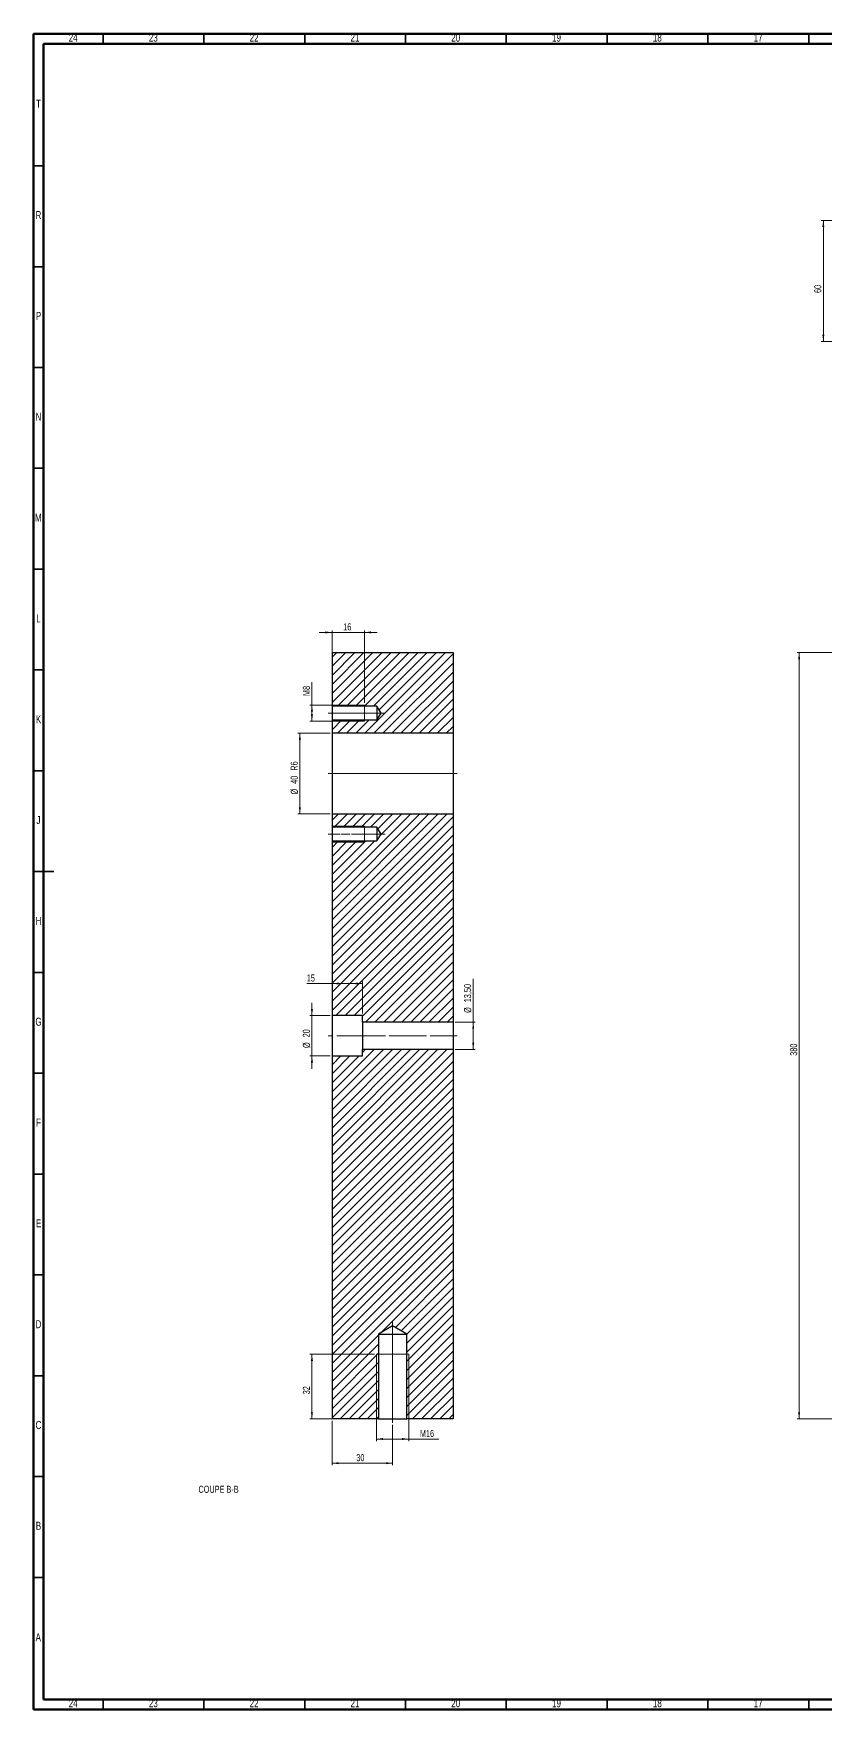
# Model space of a CAD drawing. Header units: millimetres. Extents: x 15 to 1184, y 5 to 836.
# Drawn here: x 15 to 408, y 5 to 836 of the extents above; entities that cross this region are included whole.
import ezdxf

# ---------------------------------------------------------------- set-up
doc = ezdxf.new("R2010")
doc.units = ezdxf.units.MM
doc.linetypes.add('CENTERX2', pattern=[20.32, 12.7, -2.54, 2.54, -2.54])
doc.styles.add('SLDTEXTSTYLE0', font='TXT', dxfattribs={"width": 0.75})
doc.dimstyles.new('SLDDIMSTYLE2', dxfattribs={"dimtxt": 3.5, "dimasz": 3.302, "dimexe": 0, "dimexo": 0.0625, "dimgap": 0.875, "dimtad": 1, "dimrnd": 1e-09, "dimzin": 12, "dimdsep": 46, "dimtxsty": 'SLDTEXTSTYLE0', "dimsah": 1, "dimcen": 0.09, "dimadec": 0, "dimazin": 3, "dimtfac": 1, "dimtofl": 0, "dimtmove": 0, "dimatfit": 3, "dimfxl": 1, "dimfrac": 2, "dimtolj": 1, "dimtzin": 12, "dimarcsym": 0})
doc.dimstyles.new('SLDDIMSTYLE3', dxfattribs={"dimtxt": 3.5, "dimasz": 3.302, "dimexe": 0, "dimexo": 0.0625, "dimgap": 0.875, "dimtad": 1, "dimrnd": 1e-09, "dimzin": 12, "dimdsep": 46, "dimtxsty": 'SLDTEXTSTYLE0', "dimsah": 1, "dimcen": 0.09, "dimadec": 0, "dimazin": 3, "dimtfac": 1, "dimtmove": 0, "dimatfit": 0, "dimfxl": 1, "dimfrac": 2, "dimtolj": 1, "dimtzin": 12, "dimarcsym": 0})

# ---------------------------------------------------------------- blocks, each defined once
blk = doc.blocks.new('_D_80')
at = {"color": 7, "linetype": 'Continuous', "lineweight": 18}
for p, q in [((427.77, 529.12), (393.77, 529.12)), ((394.77, 529.12), (394.77, 149.12)), ((427.77, 149.12), (393.77, 149.12))]:
    blk.add_line(p, q, dxfattribs=at)
for points in [[(394.77, 529.12), (394.26, 525.82), (395.28, 525.82)], [(394.77, 149.12), (395.28, 152.42), (394.26, 152.42)]]:
    blk.add_solid(points, dxfattribs=at)
at = {"color": 7, "linetype": 'Continuous', "lineweight": 18, "insert": (390.26, 329.2), "char_height": 3.5, "attachment_point": 1, "rotation": 90, "style": 'SLDTEXTSTYLE0'}
blk.add_mtext('380', dxfattribs=at)
blk = doc.blocks.new('_D_81')
at = {"color": 7, "linetype": 'Continuous', "lineweight": 18}
for p, q in [((427.77, 743.47), (405.77, 743.47)), ((406.77, 683.47), (406.77, 743.47)), ((427.77, 683.47), (405.77, 683.47))]:
    blk.add_line(p, q, dxfattribs=at)
for points in [[(406.77, 743.47), (406.26, 740.16), (407.28, 740.16)], [(406.77, 683.47), (407.28, 686.77), (406.26, 686.77)]]:
    blk.add_solid(points, dxfattribs=at)
at = {"color": 7, "linetype": 'Continuous', "lineweight": 18, "insert": (402.26, 707.46), "char_height": 3.5, "attachment_point": 1, "rotation": 90, "style": 'SLDTEXTSTYLE0'}
blk.add_mtext('60', dxfattribs=at)
blk = doc.blocks.new('_D_95')
at = {"color": 7, "linetype": 'Continuous', "lineweight": 18}
for p, q in [((163.11, 539.12), (156.76, 539.12)), ((163.11, 504.12), (163.11, 540.12)), ((163.11, 539.12), (179.11, 539.12)), ((179.11, 504.12), (179.11, 540.12)), ((179.11, 539.12), (185.46, 539.12))]:
    blk.add_line(p, q, dxfattribs=at)
for points in [[(163.11, 539.12), (159.81, 539.63), (159.81, 538.61)], [(179.11, 539.12), (182.41, 538.61), (182.41, 539.63)]]:
    blk.add_solid(points, dxfattribs=at)
at = {"color": 7, "linetype": 'Continuous', "lineweight": 18, "insert": (168.63, 543.63), "char_height": 3.5, "attachment_point": 1, "style": 'SLDTEXTSTYLE0'}
blk.add_mtext('16', dxfattribs=at)
blk = doc.blocks.new('_D_96')
at = {"color": 7, "linetype": 'Continuous', "lineweight": 18}
for p, q in [((153.11, 503.12), (153.11, 514.44)), ((178.11, 503.12), (152.11, 503.12)), ((153.11, 495.12), (153.11, 503.12)), ((178.11, 495.12), (152.11, 495.12))]:
    blk.add_line(p, q, dxfattribs=at)
for points in [[(153.11, 503.12), (152.6, 499.82), (153.62, 499.82)], [(153.11, 495.12), (153.62, 498.42), (152.6, 498.42)]]:
    blk.add_solid(points, dxfattribs=at)
at = {"color": 7, "linetype": 'Continuous', "lineweight": 18, "insert": (148.6, 507.57), "char_height": 3.5, "attachment_point": 1, "rotation": 90, "style": 'SLDTEXTSTYLE0'}
blk.add_mtext('M8', dxfattribs=at)
blk = doc.blocks.new('_D_97')
at = {"color": 7, "linetype": 'Continuous', "lineweight": 18}
for p, q in [((162.11, 489.12), (146.11, 489.12)), ((147.11, 489.12), (147.11, 449.12)), ((162.11, 449.12), (146.11, 449.12))]:
    blk.add_line(p, q, dxfattribs=at)
for points in [[(147.11, 489.12), (146.6, 485.82), (147.62, 485.82)], [(147.11, 449.12), (147.62, 452.42), (146.6, 452.42)]]:
    blk.add_solid(points, dxfattribs=at)
at = {"color": 7, "linetype": 'Continuous', "lineweight": 18, "char_height": 3.5, "attachment_point": 1, "rotation": 90, "style": 'SLDTEXTSTYLE0'}
for s, insert in [('R6', (142.55, 470.52)), ('40', (142.55, 464.03)), ('%%c', (142.6, 458.75))]:
    blk.add_mtext(s, dxfattribs=dict(at, insert=insert))
blk = doc.blocks.new('_D_98')
at = {"color": 7, "linetype": 'Continuous', "lineweight": 18}
for p, q in [((162.11, 349.12), (152.11, 349.12)), ((153.11, 349.12), (153.11, 355.47)), ((153.11, 349.12), (153.11, 329.12)), ((162.11, 329.12), (152.11, 329.12)), ((153.11, 329.12), (153.11, 322.77))]:
    blk.add_line(p, q, dxfattribs=at)
for points in [[(153.11, 349.12), (153.62, 352.42), (152.6, 352.42)], [(153.11, 329.12), (152.6, 325.82), (153.62, 325.82)]]:
    blk.add_solid(points, dxfattribs=at)
at = {"color": 7, "linetype": 'Continuous', "lineweight": 18, "char_height": 3.5, "attachment_point": 1, "rotation": 90, "style": 'SLDTEXTSTYLE0'}
for s, insert in [('20', (148.55, 338.31)), ('%%c', (148.6, 333.03))]:
    blk.add_mtext(s, dxfattribs=dict(at, insert=insert))
blk = doc.blocks.new('_D_99')
at = {"color": 7, "linetype": 'Continuous', "lineweight": 18}
for p, q in [((178.11, 350.12), (178.11, 366)), ((163.11, 365), (150.53, 365)), ((178.11, 365), (163.11, 365))]:
    blk.add_line(p, q, dxfattribs=at)
for points in [[(163.11, 365), (166.41, 364.49), (166.41, 365.51)], [(178.11, 365), (174.81, 365.51), (174.81, 364.49)]]:
    blk.add_solid(points, dxfattribs=at)
at = {"color": 7, "linetype": 'Continuous', "lineweight": 18, "insert": (150.53, 369.51), "char_height": 3.5, "attachment_point": 1, "style": 'SLDTEXTSTYLE0'}
blk.add_mtext('15', dxfattribs=at)
blk = doc.blocks.new('_D_100')
at = {"color": 7, "linetype": 'Continuous', "lineweight": 18}
for p, q in [((233.11, 345.87), (233.11, 367.35)), ((224.11, 345.87), (234.11, 345.87)), ((233.11, 345.87), (233.11, 332.37)), ((224.11, 332.37), (234.11, 332.37))]:
    blk.add_line(p, q, dxfattribs=at)
for points in [[(233.11, 345.87), (232.6, 342.57), (233.62, 342.57)], [(233.11, 332.37), (233.62, 335.67), (232.6, 335.67)]]:
    blk.add_solid(points, dxfattribs=at)
at = {"color": 7, "linetype": 'Continuous', "lineweight": 18, "char_height": 3.5, "attachment_point": 1, "rotation": 90, "style": 'SLDTEXTSTYLE0'}
for s, insert in [('13,50', (228.55, 355.71)), ('%%c', (228.6, 350.43))]:
    blk.add_mtext(s, dxfattribs=dict(at, insert=insert))
blk = doc.blocks.new('_D_101')
at = {"color": 7, "linetype": 'Continuous', "lineweight": 18}
for p, q in [((185.11, 180.12), (185.11, 138.12)), ((201.11, 180.12), (201.11, 138.12)), ((201.11, 139.12), (185.11, 139.12)), ((201.11, 139.12), (216.12, 139.12))]:
    blk.add_line(p, q, dxfattribs=at)
for points in [[(185.11, 139.12), (188.41, 138.61), (188.41, 139.63)], [(201.11, 139.12), (197.81, 139.63), (197.81, 138.61)]]:
    blk.add_solid(points, dxfattribs=at)
at = {"color": 7, "linetype": 'Continuous', "lineweight": 18, "insert": (206.66, 143.63), "char_height": 3.5, "attachment_point": 1, "style": 'SLDTEXTSTYLE0'}
blk.add_mtext('M16', dxfattribs=at)
blk = doc.blocks.new('_D_102')
at = {"color": 7, "linetype": 'Continuous', "lineweight": 18}
for p, q in [((184.11, 181.12), (152.11, 181.12)), ((153.11, 149.12), (153.11, 181.12)), ((184.11, 149.12), (152.11, 149.12))]:
    blk.add_line(p, q, dxfattribs=at)
for points in [[(153.11, 181.12), (152.6, 177.82), (153.62, 177.82)], [(153.11, 149.12), (153.62, 152.42), (152.6, 152.42)]]:
    blk.add_solid(points, dxfattribs=at)
at = {"color": 7, "linetype": 'Continuous', "lineweight": 18, "insert": (148.6, 161.29), "char_height": 3.5, "attachment_point": 1, "rotation": 90, "style": 'SLDTEXTSTYLE0'}
blk.add_mtext('32', dxfattribs=at)
blk = doc.blocks.new('_D_103')
at = {"color": 7, "linetype": 'Continuous', "lineweight": 18}
for p, q in [((163.11, 148.12), (163.11, 126.12)), ((193.11, 146.12), (193.11, 126.12)), ((193.11, 127.12), (163.11, 127.12))]:
    blk.add_line(p, q, dxfattribs=at)
for points in [[(163.11, 127.12), (166.41, 126.61), (166.41, 127.63)], [(193.11, 127.12), (189.81, 127.63), (189.81, 126.61)]]:
    blk.add_solid(points, dxfattribs=at)
at = {"color": 7, "linetype": 'Continuous', "lineweight": 18, "insert": (175.12, 131.63), "char_height": 3.5, "attachment_point": 1, "style": 'SLDTEXTSTYLE0'}
blk.add_mtext('30', dxfattribs=at)

msp = doc.modelspace()

# ---------------------------------------------------------------- hatches: boundary and pattern name
at = {"linetype": 'Continuous', "lineweight": 18}
h = msp.add_hatch(dxfattribs=at)
h.set_pattern_fill('ANSI31', style=0)
h.paths.add_polyline_path([(223.112, 489.122), (223.112, 529.122), (163.112, 529.122), (163.112, 502.522), (185.362, 502.522), (187.404, 499.122), (185.362, 495.722), (163.112, 495.722), (163.112, 489.122)], flags=0)
h = msp.add_hatch(dxfattribs=at)
h.set_pattern_fill('ANSI31', style=0)
h.paths.add_polyline_path([(185.362, 435.722), (163.112, 435.722), (163.112, 349.122), (178.112, 349.122), (178.112, 345.872), (223.112, 345.872), (223.112, 449.122), (163.112, 449.122), (163.112, 442.522), (185.362, 442.522), (187.404, 439.122)], flags=0)
h = msp.add_hatch(dxfattribs=at)
h.set_pattern_fill('ANSI31', style=0)
h.paths.add_polyline_path([(178.112, 329.122), (163.112, 329.122), (163.112, 149.122), (186.112, 149.122), (186.112, 191.122), (193.112, 195.328), (200.112, 191.122), (200.112, 149.122), (223.112, 149.122), (223.112, 332.372), (178.112, 332.372)], flags=0)

# ---------------------------------------------------------------- linework, layer by layer
at = {"color": 7, "linetype": 'Continuous', "lineweight": 70}
for p, q in [((15, 5), (15, 836)), ((15, 836), (1184, 836)), ((20, 10), (20, 831)), ((20, 831), (1179, 831)), ((1179, 10), (20, 10)), ((1184, 5), (15, 5))]:
    msp.add_line(p, q, dxfattribs=at)
at = {"color": 7, "linetype": 'Continuous', "lineweight": 35}
for p, q in [((49.5, 831), (49.5, 836)), ((99.5, 831), (99.5, 836)), ((149.5, 831), (149.5, 836)), ((199.5, 831), (199.5, 836)), ((249.5, 831), (249.5, 836)), ((299.5, 831), (299.5, 836)), ((349.5, 831), (349.5, 836)), ((399.5, 831), (399.5, 836)), ((20, 770.5), (15, 770.5)), ((20, 720.5), (15, 720.5)), ((20, 670.5), (15, 670.5)), ((20, 620.5), (15, 620.5)), ((20, 570.5), (15, 570.5)), ((20, 520.5), (15, 520.5)), ((20, 470.5), (15, 470.5)), ((14.999, 420.5), (25.001, 420.5)), ((20, 420.5), (15, 420.5)), ((20, 370.5), (15, 370.5)), ((20, 320.5), (15, 320.5)), ((20, 270.5), (15, 270.5)), ((20, 220.5), (15, 220.5)), ((20, 170.5), (15, 170.5)), ((20, 120.5), (15, 120.5)), ((20, 70.5), (15, 70.5)), ((49.5, 10), (49.5, 5)), ((99.5, 10), (99.5, 5)), ((149.5, 10), (149.5, 5)), ((199.5, 10), (199.5, 5)), ((249.5, 10), (249.5, 5)), ((299.5, 10), (299.5, 5)), ((349.5, 10), (349.5, 5)), ((399.5, 10), (399.5, 5))]:
    msp.add_line(p, q, dxfattribs=at)
at = {"color": 7, "linetype": 'Continuous', "lineweight": 25}
for p, q in [((163.112, 529.122), (163.112, 502.522)), ((163.112, 529.122), (223.112, 529.122)), ((223.112, 529.122), (223.112, 489.122)), ((185.362, 502.522), (163.112, 502.522)), ((163.112, 502.522), (163.112, 495.722)), ((187.404, 499.122), (185.362, 502.522)), ((185.362, 502.522), (185.362, 495.722)), ((185.362, 495.722), (187.404, 499.122)), ((163.112, 495.722), (163.112, 489.122)), ((163.112, 495.722), (185.362, 495.722)), ((223.112, 489.122), (163.112, 489.122)), ((163.112, 489.122), (163.112, 449.122)), ((223.112, 489.122), (223.112, 449.122)), ((163.112, 449.122), (163.112, 442.522)), ((163.112, 449.122), (223.112, 449.122)), ((223.112, 449.122), (223.112, 345.872)), ((185.362, 442.522), (163.112, 442.522)), ((163.112, 442.522), (163.112, 435.722)), ((187.404, 439.122), (185.362, 442.522)), ((185.362, 442.522), (185.362, 435.722)), ((163.112, 435.722), (163.112, 349.122)), ((163.112, 435.722), (185.362, 435.722)), ((185.362, 435.722), (187.404, 439.122)), ((178.112, 349.122), (163.112, 349.122)), ((163.112, 349.122), (163.112, 329.122)), ((178.112, 345.872), (178.112, 349.122)), ((223.112, 345.872), (178.112, 345.872)), ((178.112, 345.872), (178.112, 332.372)), ((223.112, 345.872), (223.112, 332.372)), ((163.112, 329.122), (163.112, 149.122)), ((163.112, 329.122), (178.112, 329.122)), ((178.112, 329.122), (178.112, 332.372)), ((178.112, 332.372), (223.112, 332.372)), ((223.112, 332.372), (223.112, 149.122)), ((193.112, 195.328), (186.112, 191.122)), ((200.112, 191.122), (193.112, 195.328)), ((186.112, 191.122), (186.112, 149.122)), ((186.112, 191.122), (200.112, 191.122)), ((200.112, 149.122), (200.112, 191.122)), ((186.112, 149.122), (163.112, 149.122)), ((186.112, 149.122), (200.112, 149.122)), ((223.112, 149.122), (200.112, 149.122))]:
    msp.add_line(p, q, dxfattribs=at)
at = {"color": 7, "linetype": 'CENTERX2', "lineweight": 18}
for p, q in [((161.112, 499.122), (187.362, 499.122)), ((185.362, 499.122), (161.112, 499.122)), ((185.362, 499.122), (189.404, 499.122)), ((161.112, 469.122), (225.112, 469.122)), ((225.112, 469.122), (161.112, 469.122)), ((187.362, 439.122), (161.112, 439.122)), ((185.362, 439.122), (161.112, 439.122)), ((185.362, 439.122), (189.404, 439.122)), ((178.112, 339.122), (161.112, 339.122)), ((176.112, 339.122), (225.112, 339.122)), ((225.112, 339.122), (178.112, 339.122)), ((193.112, 191.122), (193.112, 197.328)), ((193.112, 147.122), (193.112, 193.122)), ((193.112, 191.122), (193.112, 147.122))]:
    msp.add_line(p, q, dxfattribs=at)
at = {"color": 7, "linetype": 'Continuous', "lineweight": 18}
for p, q in [((179.112, 503.122), (163.112, 503.122)), ((179.112, 502.522), (179.112, 503.122)), ((163.112, 495.122), (179.112, 495.122)), ((179.112, 495.122), (179.112, 495.722)), ((179.112, 443.122), (163.112, 443.122)), ((179.112, 442.522), (179.112, 443.122)), ((163.112, 435.122), (179.112, 435.122)), ((179.112, 435.122), (179.112, 435.722)), ((185.112, 181.122), (185.112, 149.122)), ((186.112, 181.122), (185.112, 181.122)), ((200.111, 181.122), (186.112, 181.122)), ((201.112, 181.122), (200.112, 181.122)), ((201.112, 149.122), (201.112, 181.122))]:
    msp.add_line(p, q, dxfattribs=at)
at = {"color": 7, "linetype": 'Continuous', "lineweight": 18, "flags": 128}
for points in [[(179.111, 495.722), (179.112, 495.927), (179.112, 496.518), (179.112, 497.422), (179.112, 498.532), (179.112, 499.713), (179.112, 500.822), (179.112, 501.727), (179.112, 502.317), (179.112, 502.522)], [(179.111, 435.722), (179.112, 435.927), (179.112, 436.518), (179.112, 437.422), (179.112, 438.532), (179.112, 439.713), (179.112, 440.822), (179.112, 441.727), (179.112, 442.317), (179.112, 442.522)]]:
    msp.add_lwpolyline(points, dxfattribs=at)

# ---------------------------------------------------------------- texts
at = {"color": 7, "linetype": 'Continuous', "lineweight": 0, "attachment_point": 2, "style": 'SLDTEXTSTYLE0'}
for s, insert, char_height in [('24', (34.67, 836.06), 3.9688), ('23', (74.42, 836.06), 3.9688), ('22', (124.42, 836.06), 3.9688), ('21', (174.42, 836.06), 3.9688), ('20', (224.42, 836.06), 3.9688), ('19', (274.42, 836.06), 3.9688), ('18', (324.42, 836.06), 3.9688), ('17', (374.42, 836.06), 3.9688), ('T', (17.488, 803.31), 3.969), ('R', (17.444, 748.06), 3.969), ('P', (17.485, 698.06), 3.969), ('N', (17.464, 648.06), 3.969), ('M', (17.362, 598.06), 3.969), ('L', (17.455, 548.06), 3.969), ('K', (17.489, 498.06), 3.969), ('J', (17.465, 448.06), 3.969), ('H', (17.49, 398.06), 3.969), ('G', (17.487, 348.06), 3.969), ('F', (17.458, 298.06), 3.969), ('E', (17.508, 248.06), 3.969), ('D', (17.453, 198.06), 3.969), ('C', (17.459, 148.06), 3.969), ('COUPE B-B', (106.789, 115.949), 3.5), ('B', (17.471, 98.06), 3.969), ('A', (17.34, 42.81), 3.969), ('24', (34.67, 10.06), 3.9688), ('23', (74.42, 10.06), 3.9688), ('22', (124.42, 10.06), 3.9688), ('21', (174.42, 10.06), 3.9688), ('20', (224.42, 10.06), 3.9688), ('19', (274.42, 10.06), 3.9688), ('18', (324.42, 10.06), 3.9688), ('17', (374.42, 10.06), 3.9688)]:
    msp.add_mtext(s, dxfattribs=dict(at, insert=insert, char_height=char_height))

# ---------------------------------------------------------------- dimensions: what is measured, and where the dimension line sits
at = {"color": 7, "linetype": 'Continuous', "lineweight": 18}
for base, p1, p2, picture, middle in [((406.77, 743.466), (428.77, 683.466), (428.77, 743.466), '_D_81', (406.77, 710.048)), ((394.77, 149.122), (428.77, 529.122), (428.77, 149.122), '_D_80', (394.77, 333.082)), ((153.112, 181.122), (185.112, 149.122), (185.112, 181.122), '_D_102', (153.112, 163.88))]:
    dim = msp.add_linear_dim(base=base, p1=p1, p2=p2, angle=90, dimstyle='SLDDIMSTYLE2', dxfattribs=at)
    dim.commit()
    dim.dimension.update_dxf_attribs({"geometry": picture, "text_midpoint": middle, "dimtype": 160})
for base, p1, p2, dimstyle, picture, middle in [((179.112, 539.122), (163.112, 503.122), (179.112, 503.122), 'SLDDIMSTYLE3', '_D_95', (171.212, 539.122)), ((163.112, 365), (178.112, 349.122), (163.112, 349.122), 'SLDDIMSTYLE2', '_D_99', (153.112, 365)), ((163.112, 127.122), (193.112, 147.122), (163.112, 149.122), 'SLDDIMSTYLE2', '_D_103', (177.709, 127.122))]:
    dim = msp.add_linear_dim(base=base, p1=p1, p2=p2, dimstyle=dimstyle, dxfattribs=at)
    dim.commit()
    dim.dimension.update_dxf_attribs({"geometry": picture, "text_midpoint": middle, "dimtype": 160})
for base, p1, p2, text, dimstyle, picture, middle in [((153.112, 503.122), (179.112, 495.122), (179.112, 503.122), 'M8', 'SLDDIMSTYLE2', '_D_96', (153.112, 511.005)), ((147.112, 449.122), (163.112, 489.122), (163.112, 449.122), '%%c<> R6', 'SLDDIMSTYLE2', '_D_97', (147.112, 467.334)), ((233.112, 332.372), (223.112, 345.872), (223.112, 332.372), '%%c<>', 'SLDDIMSTYLE2', '_D_100', (233.112, 358.887)), ((153.112, 329.122), (163.112, 349.122), (163.112, 329.122), '%%c<>', 'SLDDIMSTYLE3', '_D_98', (153.112, 338.257))]:
    dim = msp.add_linear_dim(base=base, p1=p1, p2=p2, angle=90, text=text, dimstyle=dimstyle, dxfattribs=at)
    dim.commit()
    dim.dimension.update_dxf_attribs({"geometry": picture, "text_midpoint": middle, "dimtype": 160})
dim = msp.add_linear_dim(base=(185.112, 139.122), p1=(201.112, 181.122), p2=(185.112, 181.122), text='M16', dimstyle='SLDDIMSTYLE2', dxfattribs=at)
dim.commit()
dim.dimension.update_dxf_attribs({"geometry": '_D_101', "text_midpoint": (211.394, 139.122), "dimtype": 160})

doc.saveas('drawing.dxf')
